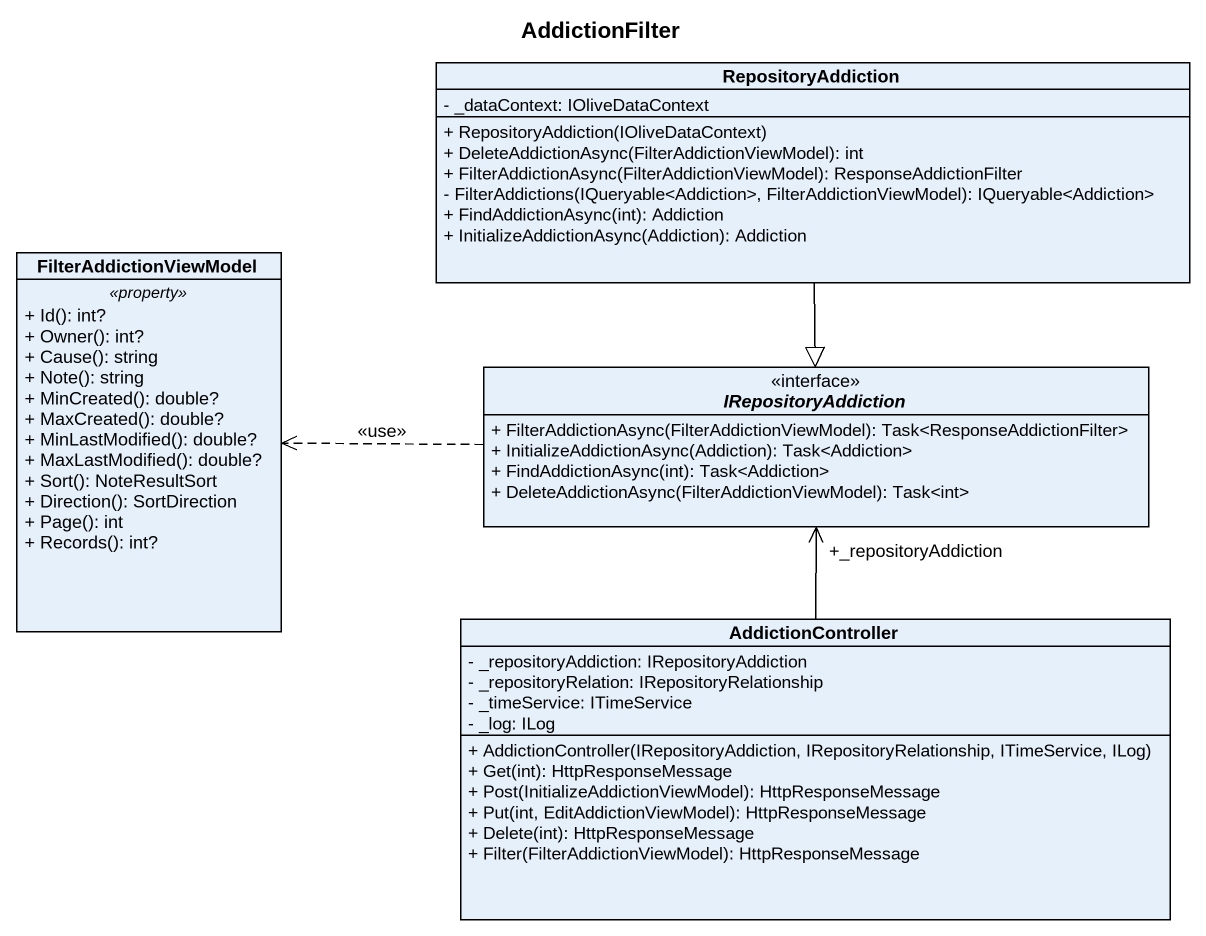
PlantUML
@startuml
title AddictionFilter
hide circle
hide empty members
skinparam classAttributeIconSize 0
class RepositoryAddiction {
  - _dataContext: IOliveDataContext
  + RepositoryAddiction(IOliveDataContext)
  + DeleteAddictionAsync(FilterAddictionViewModel): int
  + FilterAddictionAsync(FilterAddictionViewModel): ResponseAddictionFilter
  - FilterAddictions(IQueryable<Addiction>, FilterAddictionViewModel): IQueryable<Addiction>
  + FindAddictionAsync(int): Addiction
  + InitializeAddictionAsync(Addiction): Addiction
}
class FilterAddictionViewModel {
  .. <<property>> ..
  + Id(): int?
  + Owner(): int?
  + Cause(): string
  + Note(): string
  + MinCreated(): double?
  + MaxCreated(): double?
  + MinLastModified(): double?
  + MaxLastModified(): double?
  + Sort(): NoteResultSort
  + Direction(): SortDirection
  + Page(): int
  + Records(): int?
}
interface IRepositoryAddiction {
  + FilterAddictionAsync(FilterAddictionViewModel): Task<ResponseAddictionFilter>
  + InitializeAddictionAsync(Addiction): Task<Addiction>
  + FindAddictionAsync(int): Task<Addiction>
  + DeleteAddictionAsync(FilterAddictionViewModel): Task<int>
}
class AddictionController {
  - _repositoryAddiction: IRepositoryAddiction
  - _repositoryRelation: IRepositoryRelationship
  - _timeService: ITimeService
  - _log: ILog
  + AddictionController(IRepositoryAddiction, IRepositoryRelationship, ITimeService, ILog)
  + Get(int): HttpResponseMessage
  + Post(InitializeAddictionViewModel): HttpResponseMessage
  + Put(int, EditAddictionViewModel): HttpResponseMessage
  + Delete(int): HttpResponseMessage
  + Filter(FilterAddictionViewModel): HttpResponseMessage
}
RepositoryAddiction --|> IRepositoryAddiction
IRepositoryAddiction .left.> FilterAddictionViewModel : <<use>>
AddictionController -up-> "+_repositoryAddiction" IRepositoryAddiction
@enduml
